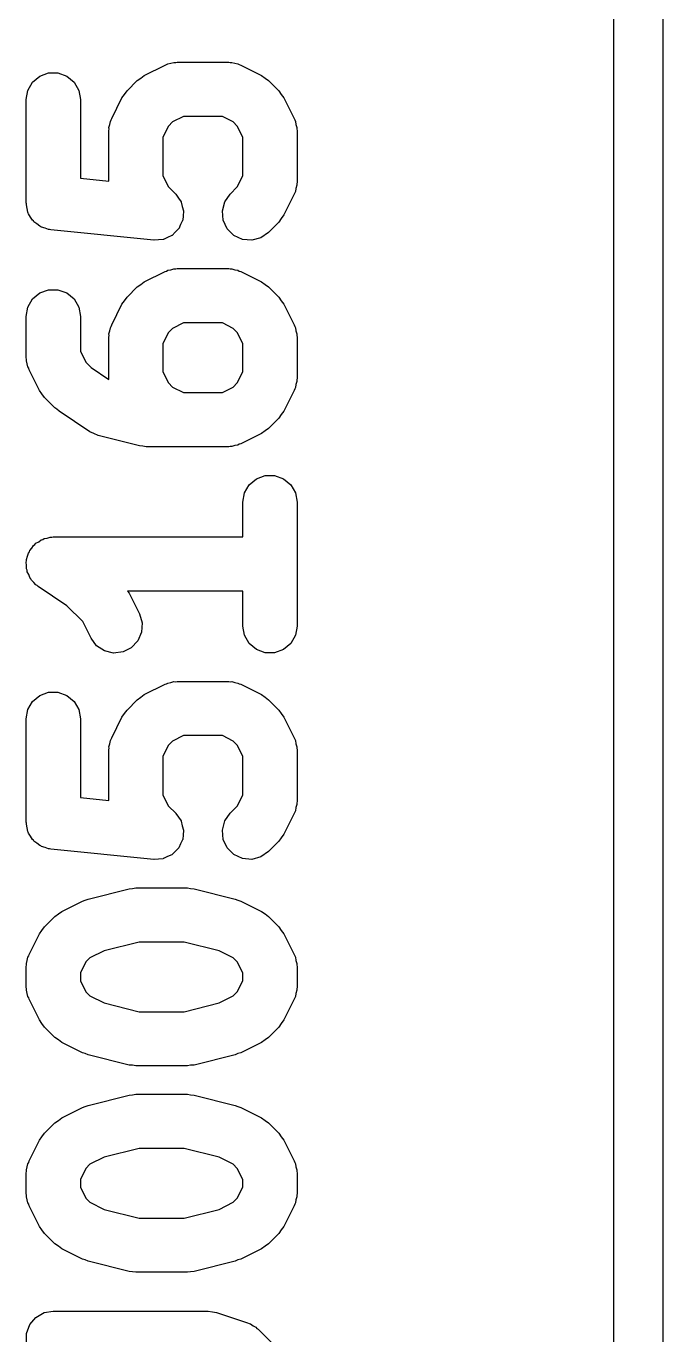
# Model space of a CAD drawing. Extents: x 51 to 137, y -158 to -25.
# Drawn here: x 133.53 to 136.51, y -58.38 to -52.24 of the extents above; entities that cross this region are included whole.
import ezdxf

# ---------------------------------------------------------------- set-up
doc = ezdxf.new("R2010")
doc.units = 0
doc.header["$MEASUREMENT"] = 0
doc.layers.add('BLACK', color=7, linetype='CONTINUOUS')

msp = doc.modelspace()

# ---------------------------------------------------------------- linework, layer by layer
at = {"layer": 'Black'}
for p, q in [((136.286, -119.911), (136.286, -28.1863)), ((136.515, -28.1813), (136.515, -119.921)), ((134.084, -52.4746), (134.181, -52.4262)), ((134.181, -52.4262), (134.188, -52.4241)), ((134.188, -52.4241), (134.194, -52.4204)), ((134.194, -52.4204), (134.209, -52.4179)), ((134.209, -52.4179), (134.223, -52.4136)), ((134.223, -52.4136), (134.231, -52.414)), ((134.231, -52.414), (134.238, -52.4128)), ((134.238, -52.4128), (134.48, -52.4128)), ((134.48, -52.4128), (134.487, -52.414)), ((134.487, -52.414), (134.494, -52.4136)), ((134.494, -52.4136), (134.508, -52.4179)), ((134.508, -52.4179), (134.523, -52.4204)), ((134.523, -52.4204), (134.529, -52.4241)), ((134.529, -52.4241), (134.536, -52.4262)), ((134.536, -52.4262), (134.633, -52.4746)), ((133.538, -52.5447), (133.56, -52.5065)), ((133.56, -52.5065), (133.594, -52.4782)), ((133.594, -52.4782), (133.635, -52.4631)), ((133.635, -52.4631), (133.679, -52.4631)), ((133.679, -52.4631), (133.721, -52.4782)), ((133.721, -52.4782), (133.755, -52.5065)), ((133.755, -52.5065), (133.777, -52.5447)), ((134.003, -52.5467), (134.051, -52.4984)), ((134.051, -52.4984), (134.068, -52.4867)), ((134.068, -52.4867), (134.084, -52.4746)), ((134.633, -52.4746), (134.65, -52.4867)), ((134.65, -52.4867), (134.666, -52.4984)), ((134.666, -52.4984), (134.715, -52.5467)), ((133.53, -52.5882), (133.538, -52.5447)), ((133.777, -52.5447), (133.784, -52.5882)), ((133.979, -52.5797), (133.991, -52.5634)), ((133.991, -52.5634), (134.003, -52.5467)), ((134.715, -52.5467), (134.726, -52.5634)), ((134.726, -52.5634), (134.738, -52.5797)), ((133.53, -53.072), (133.53, -52.5882)), ((133.784, -52.5882), (133.784, -52.957)), ((133.931, -52.6765), (133.979, -52.5797)), ((134.738, -52.5797), (134.787, -52.6765)), ((133.922, -52.7045), (133.925, -52.6899)), ((133.925, -52.6899), (133.929, -52.6835)), ((133.929, -52.6835), (133.931, -52.6765)), ((134.216, -52.6925), (134.197, -52.7118)), ((134.268, -52.6668), (134.216, -52.6925)), ((134.45, -52.6668), (134.268, -52.6668)), ((134.501, -52.6925), (134.45, -52.6668)), ((134.52, -52.7118), (134.501, -52.6925)), ((134.787, -52.6765), (134.789, -52.6835)), ((134.789, -52.6835), (134.793, -52.6899)), ((134.793, -52.6899), (134.795, -52.7045)), ((133.917, -52.7333), (133.919, -52.7261)), ((133.917, -52.9703), (133.917, -52.7333)), ((133.918, -52.7188), (133.922, -52.7045)), ((133.919, -52.7261), (133.918, -52.7188)), ((134.197, -52.7118), (134.171, -52.7633)), ((134.546, -52.7633), (134.52, -52.7118)), ((134.795, -52.7045), (134.799, -52.7188)), ((134.799, -52.7188), (134.799, -52.7261)), ((134.799, -52.7261), (134.8, -52.7333)), ((134.8, -52.7333), (134.8, -52.9752)), ((134.171, -52.7633), (134.171, -52.9452)), ((134.546, -52.9452), (134.546, -52.7633)), ((133.784, -52.957), (133.917, -52.9703)), ((134.171, -52.9452), (134.197, -52.9967)), ((134.197, -52.9967), (134.231, -53.0305)), ((134.487, -53.0305), (134.52, -52.9967)), ((134.52, -52.9967), (134.546, -52.9452)), ((134.795, -53.004), (134.793, -53.0186)), ((134.799, -52.9897), (134.795, -53.004)), ((134.8, -52.9752), (134.799, -52.9824)), ((134.799, -52.9824), (134.799, -52.9897)), ((134.231, -53.0305), (134.231, -53.0312)), ((134.231, -53.0312), (134.232, -53.0317)), ((134.232, -53.0317), (134.244, -53.0492)), ((134.244, -53.0492), (134.256, -53.0667)), ((134.461, -53.0667), (134.487, -53.0305)), ((134.787, -53.032), (134.738, -53.1288)), ((134.789, -53.025), (134.787, -53.032)), ((134.793, -53.0186), (134.789, -53.025)), ((133.531, -53.0767), (133.53, -53.072)), ((133.531, -53.0815), (133.531, -53.0767)), ((133.535, -53.0983), (133.531, -53.0815)), ((133.538, -53.1154), (133.535, -53.0983)), ((133.54, -53.1196), (133.538, -53.1154)), ((133.541, -53.1242), (133.54, -53.1196)), ((133.551, -53.1386), (133.541, -53.1242)), ((134.256, -53.0667), (134.256, -53.0674)), ((134.256, -53.0674), (134.257, -53.0681)), ((134.257, -53.0681), (134.262, -53.0888)), ((134.262, -53.0888), (134.268, -53.1093)), ((134.268, -53.1109), (134.266, -53.1321)), ((134.268, -53.1093), (134.267, -53.1101)), ((134.267, -53.1101), (134.268, -53.1109)), ((134.45, -53.1093), (134.461, -53.0667)), ((134.454, -53.1532), (134.45, -53.1093)), ((133.56, -53.1536), (133.551, -53.1386)), ((133.564, -53.1567), (133.56, -53.1536)), ((133.566, -53.1607), (133.564, -53.1567)), ((133.58, -53.1708), (133.566, -53.1607)), ((133.594, -53.182), (133.58, -53.1708)), ((133.598, -53.1836), (133.594, -53.182)), ((133.602, -53.1864), (133.598, -53.1836)), ((133.619, -53.1911), (133.602, -53.1864)), ((134.254, -53.174), (134.245, -53.1932)), ((134.263, -53.1547), (134.254, -53.174)), ((134.264, -53.1532), (134.263, -53.1539)), ((134.263, -53.1539), (134.263, -53.1547)), ((134.266, -53.1321), (134.264, -53.1532)), ((134.472, -53.1932), (134.454, -53.1532)), ((134.715, -53.1618), (134.666, -53.2102)), ((134.726, -53.1451), (134.715, -53.1618)), ((134.738, -53.1288), (134.726, -53.1451)), ((133.635, -53.197), (133.619, -53.1911)), ((133.64, -53.197), (133.635, -53.197)), ((133.645, -53.1983), (133.64, -53.197)), ((134.128, -53.2467), (133.645, -53.1983)), ((134.129, -53.2467), (134.128, -53.2467)), ((134.13, -53.2469), (134.129, -53.2467)), ((134.151, -53.245), (134.13, -53.2469)), ((134.172, -53.2434), (134.151, -53.245)), ((134.173, -53.2431), (134.172, -53.2434)), ((134.174, -53.243), (134.173, -53.2431)), ((134.193, -53.234), (134.174, -53.243)), ((134.213, -53.2253), (134.193, -53.234)), ((134.214, -53.2244), (134.213, -53.2247)), ((134.213, -53.2247), (134.213, -53.2253)), ((134.229, -53.2093), (134.214, -53.2244)), ((134.244, -53.1945), (134.229, -53.2093)), ((134.245, -53.1932), (134.244, -53.1938)), ((134.244, -53.1938), (134.244, -53.1945)), ((134.504, -53.2244), (134.472, -53.1932)), ((134.544, -53.243), (134.504, -53.2244)), ((134.588, -53.2469), (134.544, -53.243)), ((134.63, -53.2355), (134.588, -53.2469)), ((134.666, -53.2102), (134.63, -53.2355)), ((134.084, -53.4422), (134.181, -53.3938)), ((134.181, -53.3938), (134.188, -53.3917)), ((134.188, -53.3917), (134.194, -53.3881)), ((134.194, -53.3881), (134.209, -53.3855)), ((134.209, -53.3855), (134.223, -53.3812)), ((134.223, -53.3812), (134.231, -53.3817)), ((134.231, -53.3817), (134.238, -53.3804)), ((134.238, -53.3804), (134.48, -53.3804)), ((134.48, -53.3804), (134.487, -53.3817)), ((134.487, -53.3817), (134.494, -53.3812)), ((134.494, -53.3812), (134.508, -53.3855)), ((134.508, -53.3855), (134.523, -53.3881)), ((134.523, -53.3881), (134.529, -53.3917)), ((134.529, -53.3917), (134.536, -53.3938)), ((134.536, -53.3938), (134.633, -53.4422)), ((133.56, -53.5225), (133.594, -53.4942)), ((133.594, -53.4942), (133.635, -53.4791)), ((133.635, -53.4791), (133.679, -53.4791)), ((133.679, -53.4791), (133.721, -53.4942)), ((133.721, -53.4942), (133.755, -53.5225)), ((134.003, -53.5144), (134.051, -53.466)), ((134.051, -53.466), (134.068, -53.4543)), ((134.068, -53.4543), (134.084, -53.4422)), ((134.633, -53.4422), (134.65, -53.4543)), ((134.65, -53.4543), (134.666, -53.466)), ((134.666, -53.466), (134.715, -53.5144)), ((133.538, -53.5607), (133.56, -53.5225)), ((133.755, -53.5225), (133.777, -53.5607)), ((133.931, -53.6441), (133.979, -53.5474)), ((133.979, -53.5474), (133.991, -53.531)), ((133.991, -53.531), (134.003, -53.5144)), ((134.715, -53.5144), (134.726, -53.531)), ((134.726, -53.531), (134.738, -53.5474)), ((134.738, -53.5474), (134.787, -53.6441)), ((133.53, -53.6042), (133.538, -53.5607)), ((133.53, -53.7977), (133.53, -53.6042)), ((133.777, -53.5607), (133.784, -53.6042)), ((133.784, -53.6042), (133.784, -53.7677)), ((133.918, -53.6864), (133.922, -53.6721)), ((133.922, -53.6721), (133.925, -53.6575)), ((133.925, -53.6575), (133.929, -53.6511)), ((133.929, -53.6511), (133.931, -53.6441)), ((134.216, -53.6602), (134.197, -53.6794)), ((134.268, -53.6344), (134.216, -53.6602)), ((134.45, -53.6344), (134.268, -53.6344)), ((134.501, -53.6602), (134.45, -53.6344)), ((134.52, -53.6794), (134.501, -53.6602)), ((134.787, -53.6441), (134.789, -53.6511)), ((134.789, -53.6511), (134.793, -53.6575)), ((134.793, -53.6575), (134.795, -53.6721)), ((134.795, -53.6721), (134.799, -53.6864)), ((133.917, -53.7009), (133.919, -53.6937)), ((133.917, -53.8944), (133.917, -53.7009)), ((133.919, -53.6937), (133.918, -53.6864)), ((134.197, -53.6794), (134.171, -53.7309)), ((134.171, -53.7309), (134.171, -53.8645)), ((134.546, -53.7309), (134.52, -53.6794)), ((134.546, -53.8645), (134.546, -53.7309)), ((134.799, -53.6864), (134.799, -53.6937)), ((134.799, -53.6937), (134.8, -53.7009)), ((134.8, -53.7009), (134.8, -53.8944)), ((133.531, -53.8049), (133.53, -53.7977)), ((133.784, -53.7677), (133.81, -53.8192)), ((133.531, -53.8122), (133.531, -53.8049)), ((133.535, -53.8265), (133.531, -53.8122)), ((133.538, -53.8411), (133.535, -53.8265)), ((133.542, -53.8475), (133.538, -53.8411)), ((133.544, -53.8545), (133.542, -53.8475)), ((133.592, -53.9512), (133.544, -53.8545)), ((133.81, -53.8192), (133.835, -53.8441)), ((133.835, -53.8441), (133.918, -53.8997)), ((133.918, -53.8997), (133.917, -53.8944)), ((134.171, -53.8645), (134.197, -53.916)), ((134.197, -53.916), (134.216, -53.9352)), ((134.501, -53.9352), (134.52, -53.916)), ((134.52, -53.916), (134.546, -53.8645)), ((134.795, -53.9232), (134.793, -53.9379)), ((134.799, -53.909), (134.795, -53.9232)), ((134.8, -53.8944), (134.799, -53.9017)), ((134.799, -53.9017), (134.799, -53.909)), ((133.604, -53.9676), (133.592, -53.9512)), ((133.616, -53.9842), (133.604, -53.9676)), ((133.664, -54.0326), (133.616, -53.9842)), ((134.216, -53.9352), (134.268, -53.961)), ((134.268, -53.961), (134.45, -53.961)), ((134.45, -53.961), (134.501, -53.9352)), ((134.787, -53.9512), (134.738, -54.048)), ((134.789, -53.9442), (134.787, -53.9512)), ((134.793, -53.9379), (134.789, -53.9442)), ((133.674, -54.0398), (133.664, -54.0326)), ((133.684, -54.0485), (133.674, -54.0398)), ((133.829, -54.1453), (133.684, -54.0485)), ((134.715, -54.081), (134.666, -54.1294)), ((134.726, -54.0643), (134.715, -54.081)), ((134.738, -54.048), (134.726, -54.0643)), ((133.848, -54.1539), (133.829, -54.1453)), ((133.868, -54.1628), (133.848, -54.1539)), ((134.062, -54.2112), (133.868, -54.1628)), ((134.633, -54.1532), (134.536, -54.2016)), ((134.65, -54.1411), (134.633, -54.1532)), ((134.666, -54.1294), (134.65, -54.1411)), ((134.077, -54.2123), (134.062, -54.2112)), ((134.093, -54.215), (134.077, -54.2123)), ((134.48, -54.215), (134.093, -54.215)), ((134.487, -54.2137), (134.48, -54.215)), ((134.494, -54.2141), (134.487, -54.2137)), ((134.508, -54.2099), (134.494, -54.2141)), ((134.523, -54.2073), (134.508, -54.2099)), ((134.529, -54.2036), (134.523, -54.2073)), ((134.536, -54.2016), (134.529, -54.2036)), ((134.61, -54.365), (134.651, -54.3499)), ((134.651, -54.3499), (134.695, -54.3499)), ((134.695, -54.3499), (134.737, -54.365)), ((134.554, -54.4316), (134.576, -54.3934)), ((134.576, -54.3934), (134.61, -54.365)), ((134.737, -54.365), (134.771, -54.3934)), ((134.771, -54.3934), (134.793, -54.4316)), ((134.546, -54.475), (134.554, -54.4316)), ((134.546, -54.6383), (134.546, -54.475)), ((134.793, -54.4316), (134.8, -54.475)), ((134.8, -54.475), (134.8, -55.0556)), ((133.576, -54.668), (133.589, -54.6604)), ((133.589, -54.6604), (133.601, -54.6515)), ((133.601, -54.6515), (133.608, -54.6495)), ((133.608, -54.6495), (133.614, -54.646)), ((133.614, -54.646), (133.629, -54.6433)), ((133.629, -54.6433), (133.643, -54.6391)), ((133.643, -54.6391), (133.65, -54.6395)), ((133.65, -54.6395), (133.657, -54.6383)), ((133.657, -54.6383), (134.546, -54.6383)), ((133.537, -54.729), (133.541, -54.7143)), ((133.541, -54.7143), (133.545, -54.7084)), ((133.545, -54.7084), (133.547, -54.7018)), ((133.547, -54.7018), (133.557, -54.6902)), ((133.557, -54.6902), (133.565, -54.6776)), ((133.565, -54.6776), (133.571, -54.6734)), ((133.571, -54.6734), (133.576, -54.668)), ((133.53, -54.7571), (133.532, -54.7503)), ((133.532, -54.7722), (133.53, -54.7571)), ((133.532, -54.7432), (133.537, -54.729)), ((133.532, -54.7503), (133.532, -54.7432)), ((133.532, -54.7874), (133.532, -54.7722)), ((133.535, -54.794), (133.532, -54.7874)), ((133.535, -54.801), (133.535, -54.794)), ((133.542, -54.8146), (133.535, -54.801)), ((133.547, -54.8288), (133.542, -54.8146)), ((133.552, -54.8342), (133.547, -54.8288)), ((133.555, -54.8405), (133.552, -54.8342)), ((133.566, -54.851), (133.555, -54.8405)), ((133.576, -54.8626), (133.566, -54.851)), ((133.582, -54.8661), (133.576, -54.8626)), ((133.587, -54.871), (133.582, -54.8661)), ((133.721, -54.9608), (133.587, -54.871)), ((134.546, -54.8923), (134.005, -54.8923)), ((134.005, -54.8923), (134.013, -54.902)), ((134.013, -54.902), (134.061, -54.9988)), ((134.546, -55.0556), (134.546, -54.8923)), ((133.795, -55.0341), (133.721, -54.9608)), ((134.061, -54.9988), (134.074, -55.0411)), ((133.834, -55.1124), (133.795, -55.0341)), ((134.071, -55.0851), (134.053, -55.1256)), ((134.074, -55.0411), (134.071, -55.0851)), ((134.554, -55.099), (134.546, -55.0556)), ((134.8, -55.0556), (134.793, -55.099)), ((133.86, -55.1478), (133.834, -55.1124)), ((133.897, -55.1721), (133.86, -55.1478)), ((134.053, -55.1256), (134.023, -55.1576)), ((134.576, -55.1372), (134.554, -55.099)), ((134.61, -55.1656), (134.576, -55.1372)), ((134.771, -55.1372), (134.737, -55.1656)), ((134.793, -55.099), (134.771, -55.1372)), ((133.94, -55.1824), (133.897, -55.1721)), ((133.984, -55.1773), (133.94, -55.1824)), ((134.023, -55.1576), (133.984, -55.1773)), ((134.651, -55.1807), (134.61, -55.1656)), ((134.695, -55.1807), (134.651, -55.1807)), ((134.737, -55.1656), (134.695, -55.1807)), ((134.084, -55.3774), (134.181, -55.329)), ((134.181, -55.329), (134.188, -55.327)), ((134.188, -55.327), (134.194, -55.3233)), ((134.194, -55.3233), (134.209, -55.3207)), ((134.209, -55.3207), (134.223, -55.3165)), ((134.223, -55.3165), (134.231, -55.3169)), ((134.231, -55.3169), (134.238, -55.3156)), ((134.238, -55.3156), (134.48, -55.3156)), ((134.48, -55.3156), (134.487, -55.3169)), ((134.487, -55.3169), (134.494, -55.3165)), ((134.494, -55.3165), (134.508, -55.3207)), ((134.508, -55.3207), (134.523, -55.3233)), ((134.523, -55.3233), (134.529, -55.327)), ((134.529, -55.327), (134.536, -55.329)), ((134.536, -55.329), (134.633, -55.3774)), ((133.56, -55.4094), (133.594, -55.381)), ((133.594, -55.381), (133.635, -55.3659)), ((133.635, -55.3659), (133.679, -55.3659)), ((133.679, -55.3659), (133.721, -55.381)), ((133.721, -55.381), (133.755, -55.4094)), ((134.051, -55.4012), (134.068, -55.3895)), ((134.068, -55.3895), (134.084, -55.3774)), ((134.633, -55.3774), (134.65, -55.3895)), ((134.65, -55.3895), (134.666, -55.4012)), ((133.53, -55.491), (133.538, -55.4476)), ((133.538, -55.4476), (133.56, -55.4094)), ((133.755, -55.4094), (133.777, -55.4476)), ((133.777, -55.4476), (133.784, -55.491)), ((133.991, -55.4663), (134.003, -55.4496)), ((134.003, -55.4496), (134.051, -55.4012)), ((134.666, -55.4012), (134.715, -55.4496)), ((134.715, -55.4496), (134.726, -55.4663)), ((133.53, -55.9748), (133.53, -55.491)), ((133.784, -55.491), (133.784, -55.8599)), ((133.931, -55.5794), (133.979, -55.4826)), ((133.979, -55.4826), (133.991, -55.4663)), ((134.726, -55.4663), (134.738, -55.4826)), ((134.738, -55.4826), (134.787, -55.5794)), ((133.929, -55.5864), (133.931, -55.5794)), ((134.268, -55.5696), (134.216, -55.5954)), ((134.45, -55.5696), (134.268, -55.5696)), ((134.501, -55.5954), (134.45, -55.5696)), ((134.787, -55.5794), (134.789, -55.5864)), ((133.917, -55.6362), (133.919, -55.6289)), ((133.917, -55.8732), (133.917, -55.6362)), ((133.918, -55.6216), (133.922, -55.6074)), ((133.919, -55.6289), (133.918, -55.6216)), ((133.922, -55.6074), (133.925, -55.5927)), ((133.925, -55.5927), (133.929, -55.5864)), ((134.197, -55.6146), (134.171, -55.6661)), ((134.216, -55.5954), (134.197, -55.6146)), ((134.52, -55.6146), (134.501, -55.5954)), ((134.546, -55.6661), (134.52, -55.6146)), ((134.789, -55.5864), (134.793, -55.5927)), ((134.793, -55.5927), (134.795, -55.6074)), ((134.795, -55.6074), (134.799, -55.6216)), ((134.799, -55.6216), (134.799, -55.6289)), ((134.799, -55.6289), (134.8, -55.6362)), ((134.8, -55.6362), (134.8, -55.8781)), ((134.171, -55.6661), (134.171, -55.8481)), ((134.546, -55.8481), (134.546, -55.6661)), ((133.784, -55.8599), (133.917, -55.8732)), ((134.171, -55.8481), (134.197, -55.8996)), ((134.52, -55.8996), (134.546, -55.8481)), ((134.8, -55.8781), (134.799, -55.8853)), ((134.799, -55.8853), (134.799, -55.8926)), ((134.197, -55.8996), (134.231, -55.9334)), ((134.231, -55.9334), (134.231, -55.9341)), ((134.231, -55.9341), (134.232, -55.9345)), ((134.232, -55.9345), (134.244, -55.9521)), ((134.461, -55.9695), (134.487, -55.9334)), ((134.487, -55.9334), (134.52, -55.8996)), ((134.787, -55.9349), (134.738, -56.0316)), ((134.789, -55.9278), (134.787, -55.9349)), ((134.793, -55.9215), (134.789, -55.9278)), ((134.795, -55.9068), (134.793, -55.9215)), ((134.799, -55.8926), (134.795, -55.9068)), ((133.531, -55.9795), (133.53, -55.9748)), ((133.531, -55.9843), (133.531, -55.9795)), ((133.535, -56.0012), (133.531, -55.9843)), ((133.538, -56.0183), (133.535, -56.0012)), ((134.244, -55.9521), (134.256, -55.9695)), ((134.256, -55.9695), (134.256, -55.9703)), ((134.256, -55.9703), (134.257, -55.971)), ((134.257, -55.971), (134.262, -55.9916)), ((134.262, -55.9916), (134.268, -56.0121)), ((134.45, -56.0121), (134.461, -55.9695)), ((133.54, -56.0224), (133.538, -56.0183)), ((133.541, -56.0271), (133.54, -56.0224)), ((133.551, -56.0414), (133.541, -56.0271)), ((133.56, -56.0565), (133.551, -56.0414)), ((133.564, -56.0595), (133.56, -56.0565)), ((133.566, -56.0635), (133.564, -56.0595)), ((133.58, -56.0736), (133.566, -56.0635)), ((134.263, -56.0576), (134.254, -56.0768)), ((134.264, -56.0561), (134.263, -56.0568)), ((134.263, -56.0568), (134.263, -56.0576)), ((134.266, -56.0349), (134.264, -56.0561)), ((134.268, -56.0137), (134.266, -56.0349)), ((134.268, -56.0121), (134.267, -56.0129)), ((134.267, -56.0129), (134.268, -56.0137)), ((134.454, -56.0561), (134.45, -56.0121)), ((134.472, -56.0961), (134.454, -56.0561)), ((134.715, -56.0646), (134.666, -56.113)), ((134.726, -56.048), (134.715, -56.0646)), ((134.738, -56.0316), (134.726, -56.048)), ((133.594, -56.0848), (133.58, -56.0736)), ((133.598, -56.0865), (133.594, -56.0848)), ((133.602, -56.0893), (133.598, -56.0865)), ((133.619, -56.094), (133.602, -56.0893)), ((133.635, -56.0999), (133.619, -56.094)), ((133.64, -56.0999), (133.635, -56.0999)), ((133.645, -56.1012), (133.64, -56.0999)), ((134.128, -56.1496), (133.645, -56.1012)), ((134.213, -56.1281), (134.193, -56.1369)), ((134.214, -56.1272), (134.213, -56.1276)), ((134.213, -56.1276), (134.213, -56.1281)), ((134.229, -56.1122), (134.214, -56.1272)), ((134.244, -56.0973), (134.229, -56.1122)), ((134.245, -56.0961), (134.244, -56.0966)), ((134.244, -56.0966), (134.244, -56.0973)), ((134.254, -56.0768), (134.245, -56.0961)), ((134.504, -56.1272), (134.472, -56.0961)), ((134.544, -56.1459), (134.504, -56.1272)), ((134.666, -56.113), (134.63, -56.1383)), ((134.129, -56.1495), (134.128, -56.1496)), ((134.13, -56.1497), (134.129, -56.1495)), ((134.151, -56.1479), (134.13, -56.1497)), ((134.172, -56.1463), (134.151, -56.1479)), ((134.173, -56.1459), (134.172, -56.1463)), ((134.174, -56.1459), (134.173, -56.1459)), ((134.193, -56.1369), (134.174, -56.1459)), ((134.588, -56.1497), (134.544, -56.1459)), ((134.63, -56.1383), (134.588, -56.1497)), ((133.82, -56.3354), (134.013, -56.287)), ((134.013, -56.287), (134.029, -56.286)), ((134.029, -56.286), (134.044, -56.2833)), ((134.044, -56.2833), (134.286, -56.2833)), ((134.286, -56.2833), (134.301, -56.286)), ((134.301, -56.286), (134.317, -56.287)), ((134.317, -56.287), (134.51, -56.3354)), ((133.697, -56.3934), (133.794, -56.345)), ((133.794, -56.345), (133.807, -56.3411)), ((133.807, -56.3411), (133.82, -56.3354)), ((134.51, -56.3354), (134.523, -56.3411)), ((134.523, -56.3411), (134.536, -56.345)), ((134.536, -56.345), (134.633, -56.3934)), ((133.616, -56.4656), (133.664, -56.4172)), ((133.664, -56.4172), (133.681, -56.4055)), ((133.681, -56.4055), (133.697, -56.3934)), ((134.633, -56.3934), (134.65, -56.4055)), ((134.65, -56.4055), (134.666, -56.4172)), ((134.666, -56.4172), (134.715, -56.4656)), ((133.544, -56.5954), (133.592, -56.4986)), ((133.592, -56.4986), (133.604, -56.4823)), ((133.604, -56.4823), (133.616, -56.4656)), ((134.715, -56.4656), (134.726, -56.4823)), ((134.726, -56.4823), (134.738, -56.4986)), ((134.738, -56.4986), (134.787, -56.5954)), ((134.06, -56.5373), (133.895, -56.5785)), ((134.271, -56.5373), (134.06, -56.5373)), ((134.435, -56.5785), (134.271, -56.5373)), ((133.531, -56.6376), (133.535, -56.6234)), ((133.535, -56.6234), (133.538, -56.6087)), ((133.538, -56.6087), (133.542, -56.6024)), ((133.542, -56.6024), (133.544, -56.5954)), ((133.829, -56.6114), (133.81, -56.6306)), ((133.895, -56.5785), (133.829, -56.6114)), ((134.501, -56.6114), (134.435, -56.5785)), ((134.52, -56.6306), (134.501, -56.6114)), ((134.787, -56.5954), (134.789, -56.6024)), ((134.789, -56.6024), (134.793, -56.6087)), ((134.793, -56.6087), (134.795, -56.6234)), ((134.795, -56.6234), (134.799, -56.6376)), ((133.53, -56.6522), (133.531, -56.6449)), ((133.53, -56.7489), (133.53, -56.6522)), ((133.531, -56.6449), (133.531, -56.6376)), ((133.81, -56.6306), (133.784, -56.6821)), ((133.784, -56.6821), (133.784, -56.7189)), ((134.546, -56.6821), (134.52, -56.6306)), ((134.546, -56.7189), (134.546, -56.6821)), ((134.799, -56.6376), (134.799, -56.6449)), ((134.799, -56.6449), (134.8, -56.6522)), ((134.8, -56.6522), (134.8, -56.7489)), ((133.784, -56.7189), (133.81, -56.7705)), ((134.52, -56.7705), (134.546, -56.7189)), ((133.531, -56.7561), (133.53, -56.7489)), ((133.531, -56.7634), (133.531, -56.7561)), ((133.535, -56.7777), (133.531, -56.7634)), ((133.538, -56.7924), (133.535, -56.7777)), ((133.542, -56.7987), (133.538, -56.7924)), ((133.544, -56.8057), (133.542, -56.7987)), ((133.592, -56.9025), (133.544, -56.8057)), ((133.81, -56.7705), (133.829, -56.7897)), ((133.829, -56.7897), (133.895, -56.8226)), ((134.435, -56.8226), (134.501, -56.7897)), ((134.501, -56.7897), (134.52, -56.7705)), ((134.787, -56.8057), (134.738, -56.9025)), ((134.789, -56.7987), (134.787, -56.8057)), ((134.793, -56.7924), (134.789, -56.7987)), ((134.795, -56.7777), (134.793, -56.7924)), ((134.799, -56.7634), (134.795, -56.7777)), ((134.8, -56.7489), (134.799, -56.7561)), ((134.799, -56.7561), (134.799, -56.7634)), ((133.895, -56.8226), (134.06, -56.8638)), ((134.06, -56.8638), (134.271, -56.8638)), ((134.271, -56.8638), (134.435, -56.8226)), ((133.604, -56.9188), (133.592, -56.9025)), ((133.616, -56.9355), (133.604, -56.9188)), ((134.726, -56.9188), (134.715, -56.9355)), ((134.738, -56.9025), (134.726, -56.9188)), ((133.664, -56.9839), (133.616, -56.9355)), ((133.681, -56.9955), (133.664, -56.9839)), ((134.666, -56.9839), (134.65, -56.9955)), ((134.715, -56.9355), (134.666, -56.9839)), ((133.697, -57.0077), (133.681, -56.9955)), ((133.794, -57.056), (133.697, -57.0077)), ((134.633, -57.0077), (134.536, -57.056)), ((134.65, -56.9955), (134.633, -57.0077)), ((133.807, -57.06), (133.794, -57.056)), ((133.82, -57.0657), (133.807, -57.06)), ((134.013, -57.114), (133.82, -57.0657)), ((134.029, -57.1151), (134.013, -57.114)), ((134.317, -57.114), (134.301, -57.1151)), ((134.51, -57.0657), (134.317, -57.114)), ((134.523, -57.06), (134.51, -57.0657)), ((134.536, -57.056), (134.523, -57.06)), ((134.044, -57.1178), (134.029, -57.1151)), ((134.286, -57.1178), (134.044, -57.1178)), ((134.301, -57.1151), (134.286, -57.1178)), ((133.82, -57.303), (134.013, -57.2547)), ((134.013, -57.2547), (134.029, -57.2536)), ((134.029, -57.2536), (134.044, -57.2509)), ((134.044, -57.2509), (134.286, -57.2509)), ((134.286, -57.2509), (134.301, -57.2536)), ((134.301, -57.2536), (134.317, -57.2547)), ((134.317, -57.2547), (134.51, -57.303)), ((133.697, -57.361), (133.794, -57.3127)), ((133.794, -57.3127), (133.807, -57.3087)), ((133.807, -57.3087), (133.82, -57.303)), ((134.51, -57.303), (134.523, -57.3087)), ((134.523, -57.3087), (134.536, -57.3127)), ((134.536, -57.3127), (134.633, -57.361)), ((133.616, -57.4332), (133.664, -57.3848)), ((133.664, -57.3848), (133.681, -57.3732)), ((133.681, -57.3732), (133.697, -57.361)), ((134.633, -57.361), (134.65, -57.3732)), ((134.65, -57.3732), (134.666, -57.3848)), ((134.666, -57.3848), (134.715, -57.4332)), ((133.544, -57.563), (133.592, -57.4662)), ((133.592, -57.4662), (133.604, -57.4499)), ((133.604, -57.4499), (133.616, -57.4332)), ((134.715, -57.4332), (134.726, -57.4499)), ((134.726, -57.4499), (134.738, -57.4662)), ((134.738, -57.4662), (134.787, -57.563)), ((134.06, -57.5049), (133.895, -57.5461)), ((134.271, -57.5049), (134.06, -57.5049)), ((134.435, -57.5461), (134.271, -57.5049)), ((133.531, -57.6053), (133.535, -57.591)), ((133.531, -57.6126), (133.531, -57.6053)), ((133.535, -57.591), (133.538, -57.5763)), ((133.538, -57.5763), (133.542, -57.57)), ((133.542, -57.57), (133.544, -57.563)), ((133.81, -57.5982), (133.784, -57.6498)), ((133.829, -57.579), (133.81, -57.5982)), ((133.895, -57.5461), (133.829, -57.579)), ((134.501, -57.579), (134.435, -57.5461)), ((134.52, -57.5982), (134.501, -57.579)), ((134.546, -57.6498), (134.52, -57.5982)), ((134.787, -57.563), (134.789, -57.57)), ((134.789, -57.57), (134.793, -57.5763)), ((134.793, -57.5763), (134.795, -57.591)), ((134.795, -57.591), (134.799, -57.6053)), ((134.799, -57.6053), (134.799, -57.6126)), ((133.53, -57.6198), (133.531, -57.6126)), ((133.53, -57.7165), (133.53, -57.6198)), ((133.784, -57.6498), (133.784, -57.6866)), ((134.546, -57.6866), (134.546, -57.6498)), ((134.799, -57.6126), (134.8, -57.6198)), ((134.8, -57.6198), (134.8, -57.7165)), ((133.531, -57.7238), (133.53, -57.7165)), ((133.531, -57.7311), (133.531, -57.7238)), ((133.784, -57.6866), (133.81, -57.7381)), ((134.52, -57.7381), (134.546, -57.6866)), ((134.8, -57.7165), (134.799, -57.7238)), ((134.799, -57.7238), (134.799, -57.7311)), ((133.535, -57.7453), (133.531, -57.7311)), ((133.538, -57.76), (133.535, -57.7453)), ((133.542, -57.7663), (133.538, -57.76)), ((133.544, -57.7733), (133.542, -57.7663)), ((133.592, -57.8701), (133.544, -57.7733)), ((133.81, -57.7381), (133.829, -57.7573)), ((133.829, -57.7573), (133.895, -57.7902)), ((134.435, -57.7902), (134.501, -57.7573)), ((134.501, -57.7573), (134.52, -57.7381)), ((134.787, -57.7733), (134.738, -57.8701)), ((134.789, -57.7663), (134.787, -57.7733)), ((134.793, -57.76), (134.789, -57.7663)), ((134.795, -57.7453), (134.793, -57.76)), ((134.799, -57.7311), (134.795, -57.7453)), ((133.895, -57.7902), (134.06, -57.8314)), ((134.06, -57.8314), (134.271, -57.8314)), ((134.271, -57.8314), (134.435, -57.7902)), ((133.604, -57.8864), (133.592, -57.8701)), ((133.616, -57.9031), (133.604, -57.8864)), ((133.664, -57.9515), (133.616, -57.9031)), ((134.715, -57.9031), (134.666, -57.9515)), ((134.726, -57.8864), (134.715, -57.9031)), ((134.738, -57.8701), (134.726, -57.8864)), ((133.681, -57.9632), (133.664, -57.9515)), ((133.697, -57.9753), (133.681, -57.9632)), ((134.65, -57.9632), (134.633, -57.9753)), ((134.666, -57.9515), (134.65, -57.9632)), ((133.794, -58.0237), (133.697, -57.9753)), ((133.807, -58.0276), (133.794, -58.0237)), ((133.82, -58.0333), (133.807, -58.0276)), ((134.013, -58.0817), (133.82, -58.0333)), ((134.51, -58.0333), (134.317, -58.0817)), ((134.523, -58.0276), (134.51, -58.0333)), ((134.536, -58.0237), (134.523, -58.0276)), ((134.633, -57.9753), (134.536, -58.0237)), ((134.029, -58.0827), (134.013, -58.0817)), ((134.044, -58.0854), (134.029, -58.0827)), ((134.286, -58.0854), (134.044, -58.0854)), ((134.301, -58.0827), (134.286, -58.0854)), ((134.317, -58.0817), (134.301, -58.0827)), ((133.576, -58.2966), (133.614, -58.2745)), ((133.614, -58.2745), (133.657, -58.2669)), ((133.657, -58.2669), (134.383, -58.2669)), ((134.383, -58.2669), (134.403, -58.2704)), ((134.403, -58.2704), (134.423, -58.2734)), ((134.423, -58.2734), (134.568, -58.3218)), ((133.532, -58.3718), (133.547, -58.3304)), ((133.547, -58.3304), (133.576, -58.2966)), ((134.568, -58.3218), (134.575, -58.3253)), ((134.575, -58.3253), (134.582, -58.3272)), ((134.582, -58.3272), (134.594, -58.3357)), ((134.594, -58.3357), (134.607, -58.3428)), ((133.532, -58.4159), (133.532, -58.3718)), ((134.607, -58.3428), (134.612, -58.3482)), ((134.612, -58.3482), (134.618, -58.3525)), ((134.618, -58.3525), (134.715, -58.4492))]:
    msp.add_line(p, q, dxfattribs=at)

doc.saveas('drawing.dxf')
